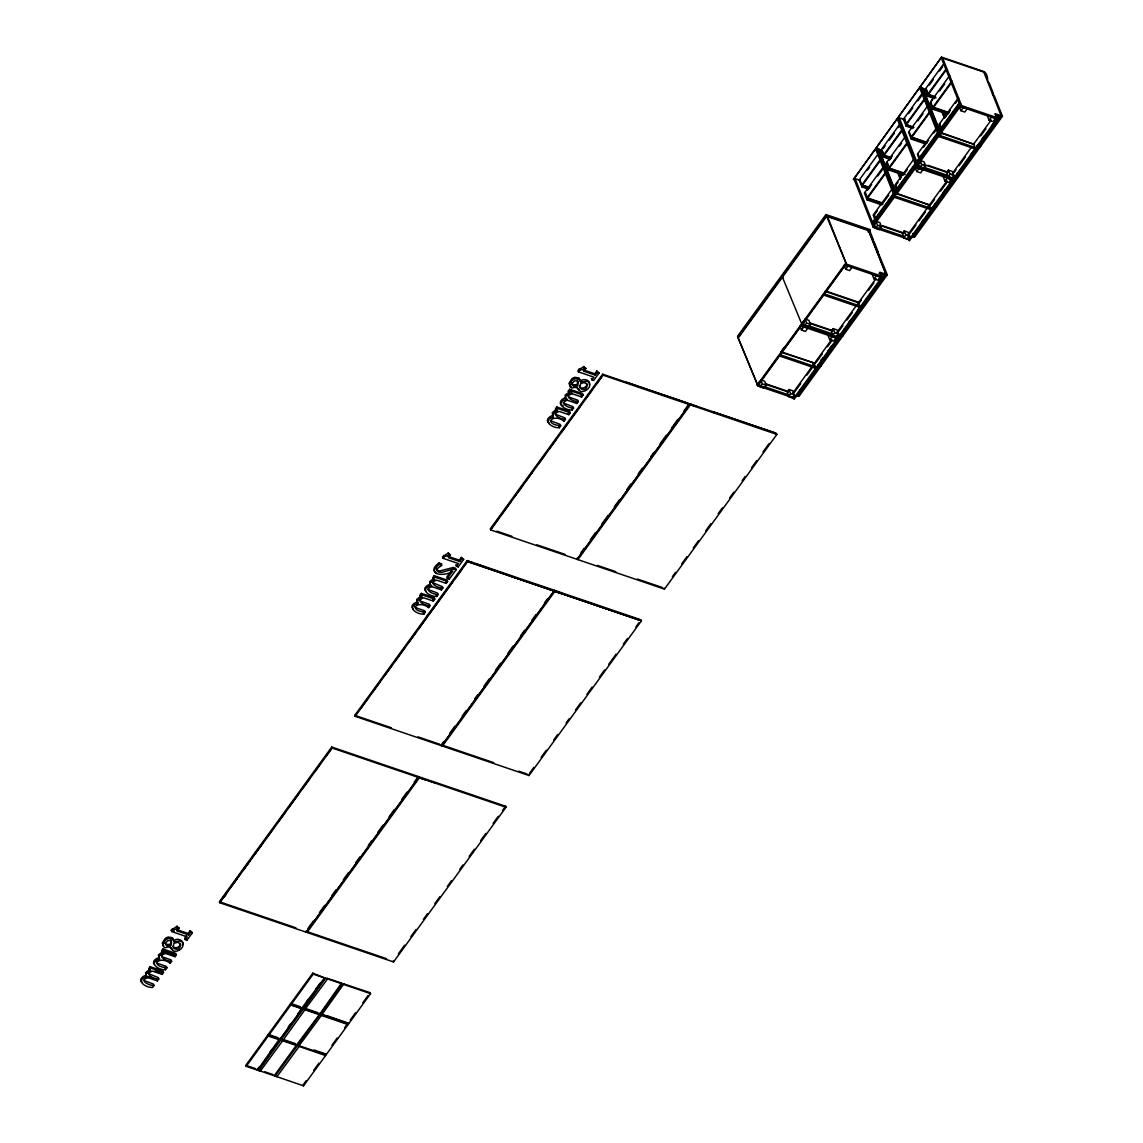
<?xml version="1.0" encoding="UTF-8"?>
<svg xmlns="http://www.w3.org/2000/svg" width="1143" height="1143" viewBox="0 0 1143 1143"><rect width="100%" height="100%" fill="white"/><g stroke="black" fill="none" stroke-linecap="round" stroke-linejoin="round"><path stroke-width="1.5" d="M164.606 941.989L166.006 944.347L169.235 944.475L170.564 943.989L171.007 940.646A3.029 2.229 -21.7 0 0 170.778 940.003M571.286 382.262L572.686 384.634L575.915 384.762L577.244 384.277L577.686 380.933A3.029 2.229 -21.7 0 0 577.472 380.29M436.569 568.214L436.983 570.086L439.569 571.014L453.228 567.485L455.628 568.3L456.186 569.7L449.313 579.158L447.342 578.487L446.784 577.086L451.356 570.814M589.231 384.448C590.445 379.519 583.244 378.39 580.301 381.005C581.487 383.562 589.888 378.362 589.959 384.82C589.431 388.963 585.059 392.02 580.987 391.549C575.686 388.991 579.172 386.048 571.757 388.034C567.871 386.805 569.843 381.819 572.4 380.219A6.058 4.458 -21.7 0 1 575.543 378.733L579.715 379.405L580.787 382.376M877.31 252.074L878.381 252.474L873.924 241.273L872.866 240.902M878.738 254.203L878.01 253.846M147.976 972.964L148.504 971.85M160.977 954.762L162.063 956.748L171.093 959.906L171.65 961.292L170.25 963.235C159.649 955.034 148.261 965.835 166.921 967.821L165.506 969.75C157.834 970.178 147.876 962.235 159.534 959.12L158.363 954.962L163.006 951.419L163.563 952.819L158.92 956.362L159.534 959.12M567.671 395.049L568.757 397.035L577.786 400.179L578.344 401.579L576.929 403.522L567.399 400.221L566.842 398.821M182.123 945.247C184.98 940.06 176.922 937.517 173.622 940.718C174.808 943.275 183.194 938.074 183.266 944.532C182.751 948.676 178.379 951.733 174.308 951.262C169.007 948.719 172.493 945.761 165.078 947.747C161.177 946.518 163.149 941.532 165.706 939.932A6.058 4.458 -21.7 0 1 168.85 938.446L173.022 939.117L174.107 942.089M190.124 930.716L192.424 932.702L187.009 940.175L185.252 939.575L187.223 936.86L171.779 931.602L171.221 930.202L177.065 926.273L179.194 928.202L177.179 930.974L188.666 934.888L190.681 932.116L190.124 930.716L188.109 933.488L188.666 934.888M459.9 561.584L448.413 557.684L450.428 554.898L448.313 552.969L442.455 556.912L443.013 558.298L458.457 563.57L456.486 566.285L458.243 566.871L463.658 559.413L461.358 557.413L459.343 560.199L459.9 561.584L461.915 558.813L461.358 557.413M595.346 375.175L583.859 371.261L585.873 368.489L583.759 366.56L577.915 370.489L578.472 371.889L593.917 377.147L591.931 379.862L593.688 380.462L599.118 372.989L596.803 371.004L594.789 373.775L595.346 375.175L597.36 372.404L596.803 371.004M171.779 931.602L172.936 930.002L172.379 928.616M443.013 558.298L444.17 556.712L443.613 555.312M578.472 371.889L579.63 370.289L579.072 368.889M434.726 571.8C432.011 568.514 436.412 564.771 438.941 563.013L441.384 563.856L440.355 564.456M143.489 980.294L153.505 984.109L154.062 985.509L152.662 987.438C144.99 987.866 135.031 979.922 146.675 976.808L145.847 975.022L146.633 973.05L150.705 970.507L148.719 968.621L150.133 966.692L162.978 971.064L163.535 972.464L162.135 974.393L152.533 971.136C143.246 973.936 154.048 979.208 158.806 978.994L157.391 980.923L147.861 977.622L147.304 976.222M163.563 952.819L161.577 950.933L162.978 949.004L175.836 953.376L176.393 954.776L174.993 956.705L165.392 953.448C156.105 956.248 166.907 961.52 171.65 961.292M421.938 597.217L419.952 595.332L421.367 593.388L434.211 597.775L434.769 599.175L433.368 601.104L423.767 597.832C414.48 600.646 425.282 605.919 430.039 605.69L428.625 607.619C418.024 599.432 406.651 610.233 425.296 612.205L423.896 614.148C416.223 614.577 406.265 606.619 417.909 603.504L416.752 599.361L421.381 595.817L421.938 597.217L417.309 600.761L417.909 603.504M427.568 589.317L437.598 593.117L438.155 594.517L436.74 596.46C429.082 596.889 419.11 588.931 430.768 585.816L429.925 584.044L430.725 582.058L434.797 579.515L432.811 577.644L434.211 575.701L447.07 580.087L447.627 581.487L446.227 583.416L436.626 580.144C427.339 582.959 438.14 588.231 442.884 588.002L441.484 589.931L431.954 586.63L431.397 585.23M555.527 409.894L552.198 412.937L553.355 417.095C541.711 420.21 551.669 428.154 559.341 427.725L560.742 425.796C542.096 423.81 553.483 413.009 564.085 421.21L565.485 419.267C560.742 419.495 549.926 414.223 559.227 411.423L568.814 414.68L570.228 412.752L569.671 411.351L556.812 406.979L555.412 408.908L557.398 410.794L556.841 409.394M563.028 402.893L573.043 406.708L573.6 408.108L572.2 410.037C564.528 410.466 554.569 402.522 566.214 399.407L565.385 397.621L566.171 395.649L570.243 393.106L568.257 391.22L569.671 389.292L582.516 393.663L583.073 395.064L581.673 396.992L572.071 393.721C562.785 396.535 573.586 401.807 578.344 401.579M456.186 569.7L453.771 568.885L441.784 572.386L438.641 572.114L437.04 570.628C435.812 567.099 445.613 565.356 439.498 564.413L438.941 563.013M149.276 970.021L150.69 968.092L150.133 966.692M162.135 952.333L163.535 950.404L162.978 949.004M420.51 596.717L421.924 594.789L421.367 593.388M433.368 579.03L434.769 577.101L434.211 575.701M555.969 410.308L557.37 408.38L556.812 406.979M568.814 392.62L570.228 390.692L569.671 389.292M186.666 935.46L184.695 938.174L185.252 939.575M447.342 578.487L452.814 570.957C445.713 577.001 424.882 575.1 439.498 564.413M331.756 747.036L219.342 901.756L219.742 902.741L306.295 932.231L418.709 777.511L418.324 776.526L331.756 747.036L332.156 748.022L418.709 777.511M467.216 560.613L467.601 561.613L554.169 591.088L441.755 745.808L355.187 716.318L354.801 715.332L467.216 560.613L553.769 590.102L554.455 591.603M602.661 374.204L490.247 528.909L490.647 529.909L577.201 559.384L689.615 404.679L689.215 403.693L602.661 374.204L603.061 375.19L490.647 529.909M221.713 899.427L227.886 890.926M229.943 888.097L240.216 873.938M242.273 871.109L249.474 861.208M251.531 858.379L264.905 839.976M472.873 562.77L467.201 560.827L465.187 564.613M220.513 901.356L227.814 891.311M231.972 885.582L237.187 878.41M243.445 869.809L249.688 861.208M254.903 854.035L262.19 843.991M266.362 838.262L273.663 828.218M278.863 821.045L286.164 811.016M288.25 808.144L298.666 793.799M301.795 789.499L310.124 778.026M314.296 772.297L319.511 765.124M325.755 756.509L332.013 747.908M361.174 707.774L368.475 697.73M372.632 692.001L379.933 681.957M385.148 674.784L392.435 664.74M394.521 661.883L404.936 647.538M408.065 643.238L416.395 631.765M418.309 629.136L425.782 618.863M431.282 611.276L427.753 615.105M432.025 610.248L440.369 598.775M441.255 597.56L453.228 581.073M454.957 578.701L462.243 568.671M491.419 528.523L498.705 518.479M500.791 515.622L511.207 501.277M514.336 496.976L522.68 485.504M525.809 481.203L532.052 472.588M538.31 463.987L544.554 455.385M549.769 448.213L556.012 439.612M561.227 432.44L568.528 422.396M570.6 419.538L581.03 405.194M585.202 399.45L592.488 389.42M596.66 383.677L601.861 376.504M219.742 902.741L332.156 748.022M355.187 716.318L467.601 561.613M224.028 897.255L226.085 894.426M475.002 564.256L476.202 564.185L475.274 563.87M825.96 214.57L737.506 336.313L757.866 385.605L846.32 263.862L825.96 214.57L869.952 229.557L870.394 230.657L826.403 215.67L737.949 337.414M307.981 928.373L313.196 921.201M319.44 912.614L324.641 905.442M331.927 895.426L336.085 889.697M343.371 879.667L348.586 872.495M355.873 862.479L360.031 856.736M368.36 845.277L371.475 840.991M377.719 832.39L382.934 825.232M389.177 816.631L394.378 809.473M401.664 799.443L406.865 792.285M414.152 782.255L418.324 776.526M443.441 741.95L441.355 744.822L441.755 745.808M449.685 733.363L454.885 726.191M462.172 716.161L466.33 710.432M474.659 698.973L477.788 694.673M484.032 686.086L489.233 678.928M495.476 670.327L500.677 663.169M507.963 653.139L513.178 645.966M520.465 635.951L524.623 630.222M531.909 620.192L536.067 614.463M544.397 602.99L547.526 598.703M580.973 552.669L584.087 548.369M590.331 539.782L595.546 532.609M601.789 524.023L608.033 515.422M614.277 506.835L619.477 499.662M626.764 489.633L630.922 483.903M638.208 473.888L642.38 468.144M650.71 456.686L653.825 452.399M660.068 443.798L666.312 435.197M671.527 428.039L677.77 419.438M684.014 410.851L689.215 403.693M941.575 57.15L853.435 179.494L941.575 57.15L983.58 71.452L1001.182 115.843M419.024 776.769L306.61 931.474L307.01 932.474L393.563 961.949L505.978 807.244L505.592 806.244L419.024 776.769L419.424 777.754L505.978 807.244M442.07 745.065L554.484 590.345L641.037 619.835L641.423 620.82L529.009 775.54L442.455 746.05L442.07 745.065L493.662 762.638M418.867 777.683L425.968 780.112M554.312 591.274L561.413 593.688M307.01 932.474L419.424 777.754M442.455 746.05L554.869 591.331L554.484 590.345M577.901 559.627L577.515 558.641L689.929 403.922L776.483 433.411L776.883 434.411L664.469 589.116L577.901 559.627L690.315 404.922L689.786 403.808L691.801 405.365M860.05 180.323L855.107 178.637L854.278 179.78L873.195 227.3L908.171 239.216L908.999 238.073L907.985 235.501M895.34 190.795L878.624 148.804L877.21 148.319L875.981 149.919L894.898 197.439L929.873 209.355L930.702 208.212L929.173 204.354L928.345 205.497M904.227 119.515L899.298 117.829L897.684 120.044L916.6 167.564L951.576 179.48L953.191 177.265M940.16 131.602L922.801 87.997L921.387 87.511L920.172 89.111L939.075 136.631L974.05 148.547L974.879 147.404L973.35 143.547M878.624 148.804L894.969 191.31M878.696 153.262L859.207 180.08L861.951 186.966L868.523 189.209M900.398 123.401L880.91 150.219L883.653 157.105L890.226 159.348M921.887 93.826L903.399 119.272L906.142 126.159L912.714 128.402M943.589 63.965L925.101 89.411L927.83 96.298L934.417 98.541M859.922 179.851L862.108 185.352M881.61 149.99L884.082 155.105L883.653 157.105M906.57 124.173L903.956 118.515L904.799 118.801M928.259 94.297L925.644 88.654L926.502 88.94M867.523 170.107L869.566 167.292M883.068 148.719L885.125 145.89M889.225 140.246L894.355 133.188M898.455 127.545L900.498 124.716M908.628 113.543L912.728 107.899M917.858 100.841L921.958 95.183M929.302 85.082L933.402 79.439M939.56 70.966L942.632 66.737M562.27 593.974L563.47 593.917L562.542 593.603M868.451 188.081L861.679 185.209L881.167 158.391M891.054 158.534L883.382 155.348L902.87 128.53M913.543 127.587L905.87 124.401L924.33 98.998M935.96 97.969L927.559 94.54L946.033 69.123M861.951 185.866L880.41 160.463M883.639 156.005L902.113 130.602M906.128 125.058L925.616 98.241M927.83 95.198L946.29 69.794M861.679 185.209L862.651 186.738L863.065 185.78L869.637 188.023M906.556 125.201L905.87 124.401M928.259 95.34L927.559 94.54M861.951 186.966L862.222 185.495M906.142 126.159L907.113 125.544M927.83 96.298L928.816 95.683M862.651 186.738L863.065 185.78M884.768 155.919L884.353 156.862L884.768 155.919L891.34 158.148M907.256 124.973L906.842 125.93L907.256 124.973L913.814 127.216M928.959 95.112L928.53 96.055L928.959 95.112L935.517 97.341M428.854 780.898L435.412 783.041M882.853 167.578L864.365 193.024L867.108 199.911L881.896 204.954M905.556 136.331L886.068 163.163L888.797 170.036L903.599 175.079M928.03 105.399L908.542 132.217L911.285 139.103L924.444 143.575M949.733 75.524L930.245 102.356L932.988 109.228L947.776 114.271M888.954 168.435L886.611 162.392L889.225 168.05M909.242 131.988L912.414 139.003L912.128 138.289M867.537 190.109L871.652 184.466M877.795 175.993L882.925 168.935M888.84 167.192L887.468 162.692M889.24 160.249L892.326 156.005M899.498 146.133L901.556 143.304M917.872 120.829L923.001 113.771M935.474 96.612C928.13 100.784 932.131 106.313 933.831 108.428M939.575 90.969L944.704 83.91M882.725 204.14L866.837 198.153L885.296 172.736M905.056 174.479L888.525 168.278L907.742 141.846M925.816 143.104L911.014 137.346L930.231 110.9M947.604 113.128L932.717 107.471L951.919 81.039M867.094 198.811L885.554 173.407M888.797 168.95L908.285 142.118M911.271 138.003L929.745 112.6M932.974 108.142L951.433 82.725M866.837 198.153L868.223 199.811L867.951 199.096M888.525 168.278L889.926 169.95L889.64 169.235M911.7 138.146L911.014 137.346M867.108 199.911L867.366 198.425M888.797 170.036L889.068 168.564M911.285 139.103L911.843 138.332M932.988 109.228L933.531 108.471M267.848 1035.015L245.816 1065.333L246.216 1066.319L257.989 1070.334L280.021 1040.03L268.234 1036.015L267.848 1035.015L280.478 1039.387L302.438 1008.912L290.322 1004.083L268.305 1034.386L268.705 1035.372L290.722 1005.068L290.322 1004.083M312.811 973.136L313.211 974.122L324.983 978.137L302.952 1008.455L291.179 1004.44L290.793 1003.44L312.811 973.136L324.555 977.851L302.238 1007.583M246.216 1066.319L268.234 1036.015M291.179 1004.44L313.211 974.122M891.64 189.652L873.152 215.098L875.338 220.613M913.343 159.791L894.855 185.237L896.498 189.367M936.817 127.473L917.329 154.291L919.529 159.806M958.52 97.612L939.032 124.43L941.218 129.945M874.281 215.013L877.353 210.783M883.51 202.311L888.64 195.253M895.983 185.152L898.027 182.323M905.213 172.45L907.256 169.621M923.587 147.147L928.716 140.089M933.845 133.031L936.917 128.802M945.29 117.286L950.419 110.228M955.548 103.17L958.62 98.927M893.355 193.581L872.495 222.299L875.752 223.414M915.057 163.72L894.183 192.438L930.288 205.297L934.503 199.511M937.546 132.774L916.672 161.492L919.929 162.606M938.374 131.631L959.248 102.913M257.989 1070.334L257.089 1069.591L259.447 1066.605M269.934 1052.174L272.034 1049.288M288.222 1027.014L290.322 1024.128M297.666 1014.012L301.909 1008.255M306.51 1001.84L308.61 998.953M315.954 988.852L320.14 983.08M872.752 222.956L893.626 194.239M915.329 164.378L894.455 193.096L930.288 205.297M959.506 103.57L938.632 132.288L974.465 144.489L940.003 132.188M257.575 1070.048L279.292 1039.173M302.081 1008.798L280.049 1039.101L279.906 1038.401M893.555 195.867L894.969 196.353L875.024 223.799L873.609 223.314L893.555 195.867L893.169 194.867L894.583 195.353M915.257 166.006L895.312 193.453L894.912 192.467L896.726 193.939L916.672 166.478L914.857 165.006L916.286 165.492M937.746 135.06L917.786 162.506L917.4 161.52L919.215 162.992L939.16 135.546L937.346 134.06L939.16 135.546M959.434 105.199L939.489 132.645L939.089 131.659L940.903 133.131L960.863 105.67L959.048 104.199L960.863 105.67M867.837 231.772L868.666 230.643L826.66 216.327L738.207 338.071L757.966 385.877L792.942 397.793L793.771 396.65M258.704 1070.577L280.664 1040.101L325.569 1055.546L303.538 1085.85L258.632 1070.405L260.633 1071.02L260.09 1070.419M304.481 1009.055L305.138 1009.769L303.138 1009.155L281.192 1039.63L326.026 1054.903L348.043 1024.599L347.658 1023.614L319.597 1013.298M303.667 1008.683L325.626 978.222L370.532 993.653L348.515 1023.971L303.609 1008.526L319.183 1014.127M782.112 350.158L784.098 347.415M881.61 213.198L883.61 210.455M887.597 204.968L891.583 199.482M896.326 192.953L898.327 190.195M902.313 184.709L905.313 180.594M909.299 175.108L913.286 169.607M920.815 159.263L925.801 152.39M929.788 146.904L933.774 141.418M945.504 125.273L947.49 122.53M951.49 117.043L955.477 111.543M961.006 104.27L959.291 106.642L960.906 110.728L964.806 112.057L966.978 109.071L966.535 107.971L962.192 107.242M757.009 385.32L845.463 263.576M778.754 356.302L759.809 382.391L759.409 381.391M801.457 325.069L781.498 352.515L781.112 351.53M804.029 321.512L815.002 306.41M817.002 303.667L823.974 294.065M825.732 291.651L845.677 264.19M757.966 385.877L758.795 384.734M803.029 323.869L801.372 326.155L836.347 338.071L838.005 335.785M846.434 264.133L845.591 265.276L880.581 277.192L881.41 276.049L846.434 264.133L827.518 216.613M873.195 227.3L874.024 226.157L855.107 178.637M894.898 197.439L895.726 196.296L876.81 148.776L881.753 150.462M916.6 167.564L918.2 165.349L899.298 117.829M939.075 136.631L939.903 135.488L921.001 87.968L925.93 89.654M960.777 106.756L961.606 105.613L942.689 58.107L941.861 59.236L960.777 106.756L995.753 118.672L996.582 117.529L961.606 105.613M260.404 1071.02L282.692 1040.673L282.107 1039.887M304.91 1009.769L283.107 1040.073L282.45 1039.33M766.281 385.277L762.381 383.948L760.767 379.876L764.667 381.205L766.281 385.277L764.124 388.249L760.224 386.92L759.038 382.248M802.786 326.627L807.129 327.355L807.572 328.455L805.401 331.441L801.5 330.113L799.871 326.041M810.516 324.398L806.615 323.069L804.986 318.997L808.887 320.326L810.516 324.398L808.344 327.384L804.443 326.055L803.258 321.383M847.02 265.762L851.364 266.49L851.792 267.591L849.635 270.577L845.734 269.248L844.105 265.162M881.51 226.7L877.61 225.357L875.981 221.285L879.896 222.614L881.51 226.7L879.353 229.672L875.438 228.343L874.266 223.671M918.015 168.05L922.358 168.778L922.787 169.878L920.629 172.864L916.729 171.536L915.1 167.45M925.687 165.892L921.787 164.549L920.172 160.477L924.073 161.806L925.687 165.892L923.53 168.864L919.629 167.535L918.443 162.863M760.224 386.92L762.381 383.948M801.5 330.113L803.658 327.127L803.229 326.026M804.443 326.055L806.615 323.069M845.734 269.248L847.892 266.262L847.449 265.162M875.438 228.343L877.61 225.357M916.729 171.536L918.886 168.55L918.458 167.45M919.629 167.535L921.787 164.549M960.906 110.728L963.078 107.742L962.635 106.642M923.53 168.864L923.53 167.164M274.506 1075.349L296.523 1045.045M321.326 1014.884L319.326 1014.67L296.994 1044.402M319.783 1014.041L341.5 983.151M320.197 1014.327L342.228 984.009M274.82 1075.92L276.949 1076.649L299.223 1046.302L298.509 1045.559M321.44 1015.398L299.395 1045.245M788.999 389.492L787.27 391.863L788.456 396.55L792.356 397.878L794.528 394.892L792.899 390.82L788.999 389.492L790.627 393.563L794.528 394.892M833.233 328.613L831.504 330.999L832.69 335.671L836.59 336.999L838.748 334.027L837.133 329.941L833.233 328.613L834.847 332.699L838.748 334.027M904.227 230.915L902.499 233.286L903.684 237.958L907.585 239.287L909.742 236.315L908.128 232.243L904.227 230.915L905.842 234.987L909.742 236.315M948.404 170.107L946.675 172.479L947.861 177.151L951.762 178.479L953.934 175.508L952.305 171.436L948.404 170.107L950.033 174.179L953.934 175.508M831.032 336.256L835.362 336.985L835.804 338.085L833.633 341.057L829.732 339.728L828.118 335.656M875.252 275.377L879.596 276.106L880.039 277.206L877.867 280.192L873.966 278.863L872.338 274.791M946.247 177.665L950.59 178.394L951.033 179.494L948.861 182.48L944.961 181.151L943.346 177.079M990.438 116.857L994.767 117.586L995.21 118.686L993.053 121.672L989.138 120.344L987.523 116.272M788.456 396.55L790.627 393.563M829.732 339.728L831.904 336.756L831.461 335.656M832.69 335.671L834.847 332.699M873.966 278.863L876.124 275.877L875.695 274.777M903.684 237.958L905.842 234.987M944.961 181.151L947.133 178.165L946.69 177.065M947.861 177.151L950.033 174.179M989.138 120.344L991.31 117.358L990.867 116.257M792.699 393.192L831.79 339.385M836.933 332.313L876.024 278.521M907.928 234.601L947.018 180.808M952.119 173.793L971.65 146.904M973.707 144.075L991.195 120.001M794.399 392.306L800.757 383.562M806.929 375.075L812.144 367.903M816.102 362.445L822.36 353.83M827.503 346.758L831.747 340.9M838.633 331.441L842.934 325.526M846.977 319.954L852.192 312.768M861.436 300.052L859.293 303.009L825.089 291.365M868.637 290.136L873.895 282.907M909.628 233.729L915.986 224.985M919.015 220.813L925.273 212.184M940.66 191.01L946.975 182.323M953.991 172.664L956.048 169.836M959.02 165.749L965.306 157.105M980.723 135.874L985.938 128.702M836.59 335.299L836.59 336.999M814.645 367.932L815.473 366.789L813.945 362.931L813.116 364.074L814.645 367.932L779.669 356.016L780.498 354.873L815.473 366.789M859.707 305.924L858.879 307.053L823.903 295.137L824.732 294.008L859.707 305.924L858.179 302.066M996.167 118.815L998.21 115.986L999.068 117.372L998.368 116.515M821.017 360.588L823.017 357.845M827.946 351.044L832.061 345.4M848.435 322.869L850.521 319.983M857.493 310.382L859.707 307.338M879.196 280.521L881.196 277.778M921.472 222.328L923.53 219.513M930.702 209.626L932.759 206.812M943.175 192.467L945.232 189.652M970.793 154.462L973.865 150.233M976.951 147.09L977.108 145.49M982.223 138.717L984.28 135.903M991.381 126.116L993.381 123.373M994.539 121.787L998.639 116.129L998.653 117.229M797.628 395.978L798.914 396.421L887.268 274.806L879.867 272.191L881.839 277.149L793.385 398.893L794.242 399.178L882.696 277.449L880.139 272.863M957.448 176.022L958.734 176.451L1002.454 116.286L995.053 113.686L997.025 118.629L908.614 240.316L909.457 240.602L997.868 118.929L995.31 114.343M913.7 233.772L912.843 233.486M932.902 207.326L933.045 207.526M934.831 204.34L935.674 203.525M954.748 177.651L954.605 177.465M957.305 173.393L958.434 173.293M799.486 392.063L816.516 368.632M817.774 366.889L818.517 365.874M821.188 362.202L838.219 338.771M839.476 337.028L840.219 335.999M842.705 332.584L843.263 331.813M843.72 331.199L860.75 307.753M864.408 302.709L864.965 301.952M865.408 301.338L883.439 276.52M913.7 234.872L933.745 207.283M935.403 204.997L955.448 177.422M957.891 174.065L977.922 146.475M979.58 144.189L999.625 116.615M798.128 394.806L800.714 391.249L799.729 390.149M819.074 366.103L816.488 369.66L815.502 368.56M819.902 364.96L822.489 361.417L821.203 359.602M840.705 336.213L838.119 339.771L837.776 338.885M842.362 333.927L844.934 330.384L843.948 329.284M863.308 305.238L860.722 308.781L860.365 307.91M864.137 304.095L866.708 300.538L865.722 299.437M884.925 275.349L882.353 278.892L881.996 278.02M797.585 396.049L886.039 274.306L868.409 229.972M912.814 237.458L1001.225 115.786M306.295 1080.535L303.152 1084.864L303.538 1085.85M313.639 1070.419L318.883 1063.204M331.927 1045.259L337.171 1038.044M344.5 1027.943L347.658 1023.614M350.215 1020.085L355.459 1012.869M362.788 1002.768L368.032 995.553M398.378 953.805L404.622 945.204M410.866 936.603L416.066 929.445M423.353 919.415L427.525 913.686M434.811 903.656L440.012 896.498M447.299 886.468L451.456 880.739M459.786 869.28L462.915 864.98M469.159 856.393L474.359 849.22M480.603 840.634L485.804 833.461M493.09 823.431L498.305 816.273M502.463 810.544L505.592 806.244M529.666 773.111L533.824 767.382M541.11 757.352L546.311 750.194M553.598 740.164L557.77 734.435M566.099 722.976L569.214 718.676M575.458 710.074L580.658 702.916M586.916 694.33L592.117 687.157M599.403 677.127L604.604 669.969M608.762 664.24L616.048 654.21M623.335 644.181L627.507 638.451M635.837 626.993L638.951 622.692M672.398 576.672L675.527 572.372M681.771 563.77L686.972 556.612M693.215 548.011L698.416 540.853M705.702 530.823L710.903 523.665M718.19 513.636L722.362 507.906M729.648 497.877L733.806 492.147M742.136 480.689L745.265 476.388M751.508 467.801L756.709 460.629M762.952 452.042L769.196 443.441M583.759 366.56L584.316 367.946L583.201 369.275L579.63 370.289M448.313 552.969L448.87 554.369L447.742 555.698L444.17 556.712M177.065 926.273L177.622 927.659L176.508 928.988L172.936 930.002M567.399 400.221C558.027 402.993 568.771 408.351 573.6 408.108M431.954 586.63C422.581 589.402 433.326 594.774 438.155 594.517M147.861 977.622C138.489 980.394 149.233 985.752 154.062 985.509M557.398 410.794L553.326 413.337L552.526 415.309L553.355 417.095M566.214 399.407L565.656 398.007C561.399 397.978 557.37 404.536 563.185 405.751M552.798 415.695C549.454 415.809 544.668 420.781 549.169 422.967M430.768 585.816L430.211 584.416C427.368 584.759 422.61 588.345 425.71 591.174M417.352 602.104C414.509 602.447 409.766 606.033 412.866 608.862M158.977 957.72C156.134 958.048 151.376 961.634 154.476 964.478M146.675 976.808L146.118 975.408C142.775 975.522 137.974 980.494 142.475 982.68M873.195 239.587L872.166 239.144M878.738 254.003L887.268 274.806M983.609 71.68L984.88 72.123C989.181 76.638 986.309 81.725 989.109 82.753L993.553 93.926L992.481 93.497L993.196 95.326L994.253 95.683L1002.454 116.286M941.846 57.807L983.852 72.123M995.767 115.343L1000.396 116.929M998.925 116.843L997.939 116.372M928.688 94.44L933.617 96.126M997.025 118.629L997.868 118.929M929.245 95.826L934.16 97.498M935.488 107.942L948.619 112.414M934.102 108.042L948.876 113.086M940.16 124.344L939.589 123.673L941.775 129.173M980.137 143.432L979.008 143.532M978.122 144.532L979.537 145.018L977.751 145.047M979.48 145.718L980.751 146.147M979.151 146.161L980.437 146.59M976.522 145.847L977.365 146.147M941.06 134.545L937.803 133.431L916.929 162.149L920.186 163.263M939.903 135.488L974.879 147.404M907.542 125.687L912.457 127.373M913.786 137.817L926.916 142.289M912.4 137.917L927.173 142.946M918.458 154.205L917.886 153.533L919.672 158.191M928.073 165.378L947.618 172.036M923.444 164.378L947.876 172.693M956.991 176.651L958.277 177.094L914.543 237.258L913.271 236.83M924.873 167.621L948.19 175.565M919.186 166.435L923.087 167.764M947.418 176.051L950.033 176.936M886.154 155.819L889.44 156.934M883.382 155.348L884.353 156.862M953.691 179.737L952.833 179.437L953.648 179.794M918.886 168.55L922.787 169.878M947.133 178.165L951.033 179.494M891.297 168.75L902.784 172.664M889.926 168.85L904.699 173.893M890.211 169.564L903.341 174.05M895.826 184.623L897.041 188.609M895.983 192.41L894.555 191.924L877.21 148.319M933.931 205.34L935.36 205.826L933.56 205.854M935.288 206.512L936.574 206.954M934.974 206.969L936.246 207.397M864.451 185.68L867.737 186.795M895.726 196.296L930.702 208.212M865.337 192.41L867.537 197.91M867.966 198.053L881.096 202.525M868.223 198.725L882.996 203.754M868.509 199.439L881.639 203.911M874.124 214.484L876.324 219.999M882.267 225.628L901.798 232.286M879.267 225.185L903.699 233.501M879.024 227.857L903.999 236.372M875.009 227.243L878.91 228.571M879.038 273.334L885.211 275.449M881.839 277.149L882.696 277.449M826.389 291.236L859.207 302.424M863.979 304.667L865.251 305.11M863.879 304.795L865.165 305.238M782.441 277.206L783.284 277.492M809.544 322.755L832.518 330.584M809.901 323.44L832.704 331.213M841.862 335.113L843.134 335.542M841.762 335.242L843.048 335.671M808.03 325.569L833.004 334.085M804.015 324.955L806.615 325.841M802.086 324.726L782.169 276.535M802.2 325.012L837.176 336.928M837.619 338.028L838.462 338.314M783.812 352.673L814.988 363.288M780.855 352.23L814.788 363.217M819.745 365.546L821.031 365.974M819.66 365.674L820.931 366.103M765.324 383.634L786.641 390.892M765.667 384.319L788.47 392.092M763.795 386.434L788.784 394.949M759.781 385.82L763.681 387.148L764.124 388.249M788.013 395.449L790.613 396.335M691.415 404.365L692.829 404.851M694.673 405.479L696.101 405.965M584.316 367.946L585.873 368.489M597.36 372.404L599.118 372.989M602.904 375.075L689.615 404.679M690.172 404.808L776.883 434.411M594.789 373.775L583.301 369.861L583.859 371.261M580.23 380.976L579.158 378.019L574.986 377.333A6.058 4.458 -21.7 0 0 571.843 378.833L568.943 383.448L571.2 386.634M570.228 390.692L583.073 395.064M568.257 391.22L569.685 391.706L565.042 395.249L565.656 398.007M557.37 408.38L570.228 412.752M496.905 531.181L511.878 536.281M536.853 544.797L565.156 554.426M597.489 565.442L615.791 571.686M637.437 579.058L662.411 587.559M448.87 554.369L450.428 554.898M461.915 558.813L463.658 559.413M476.845 564.113L514.493 577.515M554.469 590.56L561.684 593.303M467.33 561.17L473.002 563.099M467.458 561.499L552.598 590.502L515.207 577.758M556.398 591.788L639.866 620.22L602.475 607.49M554.869 591.331L641.423 620.82M447.856 556.284L459.343 560.199M434.769 577.101L447.627 581.487M432.811 577.644L434.24 578.129L429.597 581.673L430.211 584.416M421.924 594.789L434.769 599.175M419.952 595.332L421.381 595.817M354.801 715.332L391.42 727.805M418.052 736.878L439.684 744.25M518.636 771.139L526.952 773.982M221.013 902.313L295.923 927.83M308.281 932.045L386.52 958.691M177.622 927.659L179.194 928.202M190.681 932.116L192.424 932.702M188.109 933.488L176.622 929.573L177.179 930.974M171.221 930.202L174.308 931.259M173.55 940.689L172.479 937.731L168.292 937.046A6.058 4.458 -21.7 0 0 165.149 938.546L162.249 943.161L163.663 945.961M163.535 950.404L176.393 954.776M161.577 950.933L163.006 951.419M166.435 952.59L174.436 955.305L174.993 956.705M290.793 1003.44L300.58 1006.783M306.653 1008.855L317.854 1012.669M326.555 1015.627L348.115 1022.971L348.515 1023.971M290.722 1005.068L302.438 1008.912M348.043 1024.599L303.138 1009.155M150.69 968.092L163.535 972.464M148.719 968.621L150.147 969.107L145.518 972.65L146.118 975.408M155.177 970.821L159.977 972.45M148.376 976.636L152.605 978.079M268.305 1034.386L278.092 1037.73M284.164 1039.787L295.365 1043.602M314.025 1049.96L325.626 1053.917M247.459 1065.89L255.618 1068.662M264.89 1071.82L272.891 1074.549M322.055 1014.455L343.8 983.937M327.127 978.251L327.655 978.794L305.438 1008.74M435.469 572.343L436.455 572.772M579.315 389.877L576.929 387.148M172.622 949.59L170.25 946.861M327.369 978.365L341.7 983.094M554.912 414.066L564.928 417.881L565.485 419.267M550.169 420.581L560.184 424.396L560.742 425.796M343.572 983.823L370.132 992.667L370.532 993.653M172.964 946.618C175.293 949.333 180.951 946.975 180.208 943.346M432.097 582.401L442.327 586.602L442.884 588.002M148.004 973.393L158.248 977.594L158.806 978.994M943.647 111.857L945.575 116.7M943.275 112.357L944.561 115.586M942.232 111.371L944.79 117.829M941.861 111.871L944.432 118.329M926.073 88.797L927.716 92.926M928.53 94.969L928.959 96.198M933.674 107.899L934.117 109.142M928.102 94.812L928.53 96.055M957.448 172.822L957.734 173.536M923.073 90.126L939.146 130.502M921.387 87.511L938.746 131.116M951.333 177.379L951.762 178.479M904.37 118.658L906.013 122.787M906.828 124.83L907.256 126.073M911.971 137.774L912.414 139.003M906.399 124.687L906.842 125.93M934.974 203.768L935.26 204.483M932.488 207.183L932.774 207.897M899.455 172.664L901.384 177.508M898.455 171.55L900.384 176.393M898.041 172.179L900.613 178.637M897.669 172.679L900.241 179.137M882.596 151.505L884.782 157.005M889.497 168.707L889.926 169.95M913.271 233.629L913.557 234.344M908.328 237.744L909.457 240.602M907.142 238.187L907.585 239.287M862.651 185.637L863.079 186.881M867.794 198.582L868.223 199.811M874.638 222.814L875.024 223.799M873.209 222.328L873.609 223.314M885.996 274.363L868.423 230.2L869.694 230.643L873.238 239.544M807.915 326.284L808.344 327.384M817.702 364.874L817.974 366.632M791.928 396.778L792.356 397.878M775.311 433.811L774.925 432.811L713.689 411.951L714.089 412.952M695.073 406.465L693.044 404.922L693.444 405.922M688.043 404.079L687.657 403.093L626.421 382.233L626.821 383.219M591.388 378.462L591.931 379.862M664.069 588.131L664.469 589.116M581.115 395.592L581.673 396.992M576.372 402.122L576.929 403.522M571.514 392.335L572.071 393.721M571.643 408.637L572.2 410.037M568.257 413.28L568.814 414.68M563.528 419.81L564.085 421.21M558.784 426.325L559.341 427.725M601.761 607.247L564.371 594.503M576.801 558.398L577.201 559.384M458.243 566.871L455.928 564.885L456.486 566.285M453.228 567.485L453.771 568.885M528.623 774.54L529.009 775.54M448.756 577.758L449.313 579.158M441.384 563.856L441.855 565.356M445.67 582.016L446.227 583.416M447.242 588.288L447.227 589.331M440.927 588.531L441.484 589.931M436.183 595.06L436.74 596.46M432.811 599.704L433.368 601.104M430.039 605.69L429.482 604.29L420.453 601.132L419.21 599.661M428.068 606.219L428.625 607.619M427.296 615.748L427.282 616.791M425.296 612.205L424.739 610.805L415.709 607.662L414.466 606.176M423.339 612.748L423.896 614.148M393.178 960.963L393.563 961.949M305.91 931.231L306.295 932.231M319.74 1014.955L297.651 1045.102M325.169 1054.546L325.569 1055.546M297.251 1045.902L275.163 1076.034M186.452 938.774L187.009 940.175M169.693 961.835L170.25 963.235M164.835 952.048L165.392 953.448M166.921 967.821L166.364 966.421L157.334 963.263L156.091 961.792M164.949 968.35L165.506 969.75M161.577 973.007L162.135 974.393M156.834 979.522L157.391 980.923M579.415 386.148L579.658 386.906C581.987 389.62 587.645 387.263 586.888 383.634M173.293 946.147L173.522 948.018C181.537 953.533 183.266 938.474 173.85 943.546L173.293 946.147M579.987 386.434L580.215 388.306C588.231 393.821 589.959 378.762 580.544 383.834L579.987 386.434M165.163 943.375L166.564 945.747L169.793 945.875L171.107 945.39L171.564 942.046A3.029 2.229 -21.7 0 0 170.164 940.546L167.778 940.618L165.163 943.375M571.843 383.662L573.243 386.034L576.472 386.148L577.801 385.677L578.244 382.334A3.029 2.229 -21.7 0 0 576.844 380.833L574.472 380.905L571.843 383.662M952.405 178.337L917.429 166.421L898.469 118.972L917.429 166.421L952.362 178.408"/></g></svg>
